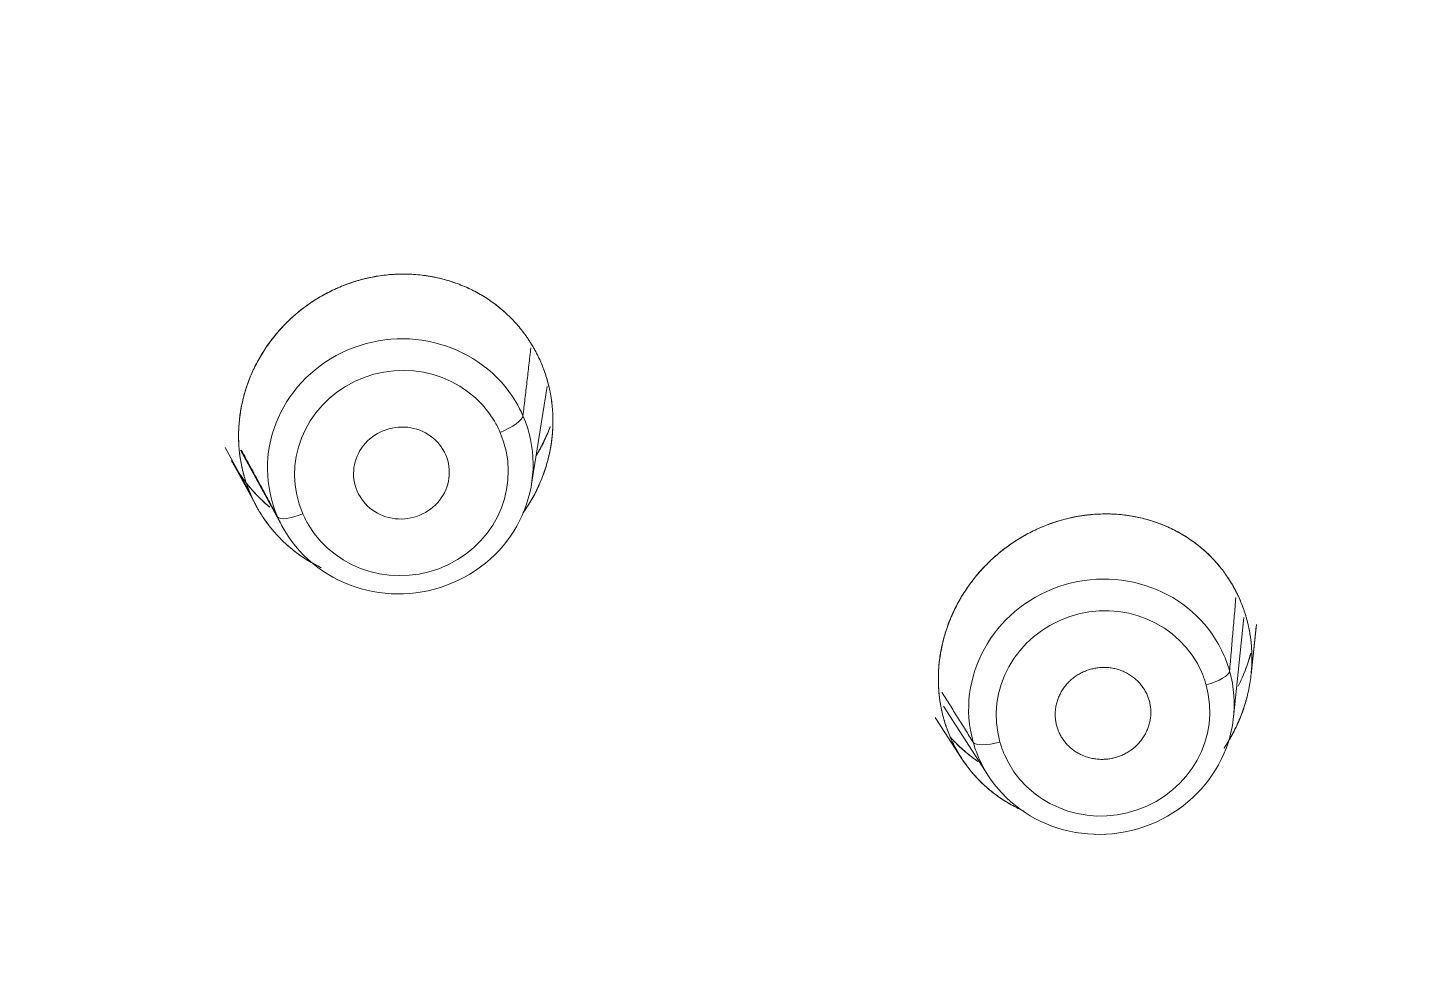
# Model space of a CAD drawing. Extents: x 5217 to 6345, y 0 to 827.
# Drawn here: x 5790.58 to 5806.6, y 502.98 to 513.73 of the extents above; entities that cross this region are included whole.
import ezdxf

# ---------------------------------------------------------------- set-up
doc = ezdxf.new("R2010")
doc.units = 0
doc.header["$LTSCALE"] = 30
doc.header["$MEASUREMENT"] = 0
doc.linetypes.add('HIDDEN2', pattern=[4.7625, 3.175, -1.5875])
doc.layers.add('1', color=7, linetype='CONTINUOUS')
doc.layers.add('2', color=1, linetype='HIDDEN2')

msp = doc.modelspace()

# ---------------------------------------------------------------- linework, layer by layer
at = {"layer": '1', "color": 7, "linetype": 'Continuous', "lineweight": 18}
for p, q in [((5796.357, 508.495), (5796.535, 509.615)), ((5793.135, 508.373), (5792.842, 508.912)), ((5793.135, 508.373), (5792.842, 508.912)), ((5792.842, 508.912), (5793.135, 508.373)), ((5792.842, 508.912), (5793.135, 508.373)), ((5793.019, 508.885), (5793.499, 508.004)), ((5792.914, 508.764), (5793.2, 508.24)), ((5792.914, 508.764), (5793.2, 508.24)), ((5793.2, 508.24), (5793.203, 508.233)), ((5804.409, 505.822), (5804.529, 506.965)), ((5804.611, 506.311), (5804.671, 506.882)), ((5804.611, 506.311), (5804.668, 506.859)), ((5801.081, 505.948), (5801.595, 505.151)), ((5800.987, 505.818), (5801.286, 505.354)), ((5800.987, 505.818), (5801.286, 505.354)), ((5801.286, 505.354), (5801.293, 505.343))]:
    msp.add_line(p, q, dxfattribs=at)
for centre, major_axis, ratio, start_param, end_param in [((5757.244, 496.519), (-59.628, 0), 0.953717, 3.141593, 6.283185), ((5757.244, 496.519), (-59.628, 0), 0.953717, 3.141593, 6.274276), ((5794.851, 508.697), (1.503, 0.258), 0.958432, 0.352622, 3.371439), ((5794.851, 508.697), (1.503, 0.258), 0.958432, 0.229846, 0.352622), ((5794.851, 508.697), (-1.503, -0.258), 0.958432, 0.352622, 3.371439), ((5794.864, 508.621), (0.542, 0.093), 0.958432, 0.229846, 3.371439), ((5794.864, 508.621), (-0.542, -0.093), 0.958432, 0.229846, 3.371439), ((5794.851, 508.697), (-1.503, -0.258), 0.958432, 0.229846, 0.352622), ((5802.894, 505.94), (-1.485, -0.354), 0.956823, 3.306467, 6.321419), ((5802.894, 505.94), (-1.485, -0.354), 0.956823, 3.179827, 3.306467), ((5802.894, 505.94), (-1.485, -0.354), 0.956823, 0.164874, 3.179827), ((5802.894, 505.94), (-1.485, -0.354), 0.956823, 0.038234, 0.164874)]:
    msp.add_ellipse(centre, major_axis=major_axis, ratio=ratio, start_param=start_param, end_param=end_param, dxfattribs=at)
at = {"layer": '1', "color": 7, "linetype": 'Continuous', "lineweight": 13}
for centre, major_axis, ratio, start_param, end_param in [((5794.864, 508.621), (1.209, 0.208), 0.958432, 0.352622, 3.371439), ((5794.864, 508.621), (1.209, 0.208), 0.958432, 0.229846, 0.352622), ((5795.981, 509.171), (-0.275, -0.12), 0.277816, 1.503077, 2.98169), ((5794.864, 508.621), (1.209, 0.208), 0.958432, 3.494214, 6.513032), ((5793.718, 508.239), (-0.275, -0.12), 0.277816, 0.024464, 1.503077), ((5794.864, 508.621), (1.209, 0.208), 0.958432, 3.371439, 3.494214), ((5802.912, 505.863), (1.194, 0.285), 0.956823, 0.164874, 3.179827), ((5802.912, 505.863), (1.194, 0.285), 0.956823, 0.038234, 0.164874), ((5804.075, 506.276), (0.289, 0.081), 0.290459, 4.700777, 6.174924), ((5802.912, 505.863), (-1.194, -0.285), 0.956823, 0.164874, 3.179827), ((5801.709, 505.62), (-0.289, -0.081), 0.29046, 0.085038, 1.559185), ((5802.912, 505.863), (-1.194, -0.285), 0.956823, 0.038234, 0.164874)]:
    msp.add_ellipse(centre, major_axis=major_axis, ratio=ratio, start_param=start_param, end_param=end_param, dxfattribs=at)
at = {"layer": '1', "color": 7, "linetype": 'Continuous', "lineweight": 18}
for points, knots in [([(5759.712, 439.668), (5760.292, 439.691), (5761.968, 439.78), (5764.735, 440.04), (5767.995, 440.52), (5771.222, 441.172), (5774.407, 441.992), (5777.54, 442.979), (5780.611, 444.129), (5783.61, 445.439), (5786.529, 446.905), (5789.359, 448.523), (5792.092, 450.287), (5794.718, 452.192), (5797.229, 454.232), (5799.619, 456.402), (5801.88, 458.694), (5804.005, 461.101), (5805.987, 463.617), (5807.821, 466.233), (5809.501, 468.942), (5811.021, 471.735), (5812.378, 474.604), (5813.566, 477.54), (5814.583, 480.534), (5815.426, 483.576), (5816.091, 486.659), (5816.577, 489.772), (5816.882, 492.905), (5817.005, 496.05), (5816.947, 499.196), (5816.706, 502.335), (5816.285, 505.456), (5815.684, 508.55), (5814.904, 511.608), (5813.949, 514.62), (5812.822, 517.578), (5811.525, 520.471), (5810.063, 523.292), (5808.44, 526.031), (5806.66, 528.681), (5804.731, 531.234), (5802.657, 533.681), (5800.444, 536.015), (5798.1, 538.229), (5795.631, 540.316), (5793.045, 542.27), (5790.35, 544.085), (5787.555, 545.755), (5784.667, 547.276), (5781.695, 548.643), (5778.649, 549.85), (5775.538, 550.896), (5772.371, 551.776), (5769.157, 552.489), (5765.908, 553.031), (5762.632, 553.401), (5759.34, 553.598), (5756.041, 553.622), (5752.746, 553.471), (5749.464, 553.148), (5746.207, 552.652), (5742.982, 551.986), (5739.802, 551.151), (5736.674, 550.149), (5733.609, 548.985), (5730.617, 547.661), (5727.705, 546.181), (5724.883, 544.551), (5722.16, 542.774), (5719.544, 540.857), (5717.043, 538.805), (5714.664, 536.624), (5712.415, 534.322), (5710.302, 531.904), (5708.333, 529.379), (5706.512, 526.755), (5704.847, 524.038), (5703.34, 521.238), (5701.998, 518.363), (5700.825, 515.422), (5699.823, 512.423), (5698.996, 509.377), (5698.347, 506.291), (5697.877, 503.176), (5697.588, 500.041), (5697.48, 496.896), (5697.555, 493.75), (5697.811, 490.612), (5698.249, 487.493), (5698.866, 484.402), (5699.661, 481.348), (5700.631, 478.34), (5701.774, 475.388), (5703.085, 472.5), (5704.562, 469.686), (5706.199, 466.954), (5707.991, 464.313), (5709.934, 461.769), (5712.021, 459.332), (5714.245, 457.008), (5716.601, 454.805), (5719.08, 452.73), (5721.676, 450.788), (5724.38, 448.985), (5727.184, 447.328), (5730.08, 445.82), (5733.058, 444.468), (5736.111, 443.274), (5739.227, 442.243), (5742.399, 441.377), (5745.616, 440.68), (5748.868, 440.153), (5751.926, 439.822), (5753.898, 439.702), (5754.776, 439.668)], [0, 0, 0, 0, 0.004702, 0.013606, 0.022511, 0.031416, 0.040321, 0.049226, 0.058131, 0.067035, 0.07594, 0.084844, 0.093748, 0.102652, 0.111556, 0.120459, 0.129362, 0.138265, 0.147168, 0.15607, 0.164972, 0.173874, 0.182775, 0.191676, 0.200577, 0.209478, 0.218378, 0.227279, 0.236179, 0.245079, 0.253978, 0.262878, 0.271778, 0.280678, 0.289578, 0.298478, 0.307379, 0.316279, 0.32518, 0.334081, 0.342982, 0.351884, 0.360785, 0.369687, 0.37859, 0.387493, 0.396396, 0.405299, 0.414202, 0.423106, 0.43201, 0.440914, 0.449818, 0.458723, 0.467628, 0.476532, 0.485437, 0.494342, 0.503247, 0.512152, 0.521057, 0.529962, 0.538867, 0.547772, 0.556677, 0.565582, 0.574486, 0.583391, 0.592295, 0.601199, 0.610103, 0.619007, 0.62791, 0.636813, 0.645716, 0.654619, 0.663521, 0.672423, 0.681325, 0.690226, 0.699127, 0.708028, 0.716929, 0.725829, 0.734729, 0.743629, 0.752529, 0.761429, 0.770329, 0.779229, 0.788129, 0.797029, 0.805929, 0.814829, 0.82373, 0.832631, 0.841532, 0.850433, 0.859334, 0.868236, 0.877138, 0.886041, 0.894944, 0.903847, 0.91275, 0.921653, 0.930557, 0.939461, 0.948365, 0.95727, 0.966174, 0.975079, 0.983983, 0.992888, 1, 1, 1, 1]), ([(5793.07, 451.033), (5793.622, 451.416), (5795.04, 452.443), (5797.228, 454.234), (5799.62, 456.401), (5801.88, 458.694), (5804.005, 461.101), (5805.987, 463.617), (5807.821, 466.233), (5809.501, 468.942), (5811.021, 471.735), (5812.378, 474.604), (5813.566, 477.54), (5814.583, 480.534), (5815.426, 483.576), (5816.091, 486.659), (5816.577, 489.772), (5816.882, 492.905), (5817.005, 496.05), (5816.947, 499.196), (5816.706, 502.335), (5816.285, 505.456), (5815.684, 508.55), (5814.904, 511.608), (5813.949, 514.62), (5812.822, 517.578), (5811.525, 520.471), (5810.063, 523.292), (5808.44, 526.031), (5806.66, 528.681), (5804.731, 531.234), (5802.657, 533.681), (5800.444, 536.015), (5798.1, 538.229), (5795.631, 540.316), (5793.045, 542.27), (5790.35, 544.085), (5787.555, 545.755), (5784.667, 547.276), (5781.695, 548.643), (5778.649, 549.85), (5775.538, 550.896), (5772.371, 551.776), (5769.157, 552.489), (5765.908, 553.031), (5762.632, 553.401), (5759.34, 553.598), (5756.041, 553.622), (5752.746, 553.471), (5749.464, 553.148), (5746.207, 552.652), (5742.982, 551.986), (5739.802, 551.151), (5736.674, 550.149), (5733.609, 548.985), (5730.617, 547.661), (5727.705, 546.181), (5724.883, 544.551), (5722.16, 542.774), (5719.544, 540.857), (5717.043, 538.805), (5714.664, 536.624), (5712.415, 534.322), (5710.302, 531.904), (5708.333, 529.379), (5706.512, 526.755), (5704.847, 524.038), (5703.34, 521.238), (5701.998, 518.363), (5700.825, 515.422), (5699.823, 512.423), (5698.996, 509.377), (5698.347, 506.291), (5697.877, 503.176), (5697.588, 500.041), (5697.48, 496.896), (5697.555, 493.75), (5697.811, 490.612), (5698.249, 487.493), (5698.866, 484.402), (5699.661, 481.348), (5700.631, 478.34), (5701.774, 475.388), (5703.085, 472.5), (5704.562, 469.686), (5706.199, 466.954), (5707.991, 464.313), (5709.934, 461.769), (5712.021, 459.332), (5714.246, 457.009), (5716.6, 454.804), (5719.085, 452.736), (5720.978, 451.284), (5722.066, 450.56), (5722.254, 450.437)], [0, 0, 0, 0, 0.006833, 0.017845, 0.028856, 0.039868, 0.050878, 0.061889, 0.072899, 0.083908, 0.094918, 0.105926, 0.116935, 0.127943, 0.138951, 0.149959, 0.160966, 0.171973, 0.18298, 0.193987, 0.204994, 0.216001, 0.227008, 0.238016, 0.249023, 0.26003, 0.271038, 0.282046, 0.293055, 0.304063, 0.315072, 0.326082, 0.337091, 0.348102, 0.359112, 0.370123, 0.381134, 0.392146, 0.403157, 0.414169, 0.425182, 0.436194, 0.447207, 0.45822, 0.469233, 0.480246, 0.491259, 0.502272, 0.513286, 0.524299, 0.535313, 0.546326, 0.557339, 0.568352, 0.579365, 0.590378, 0.601391, 0.612403, 0.623416, 0.634428, 0.645439, 0.656451, 0.667462, 0.678472, 0.689483, 0.700493, 0.711502, 0.722512, 0.73352, 0.744529, 0.755537, 0.766545, 0.777553, 0.78856, 0.799567, 0.810574, 0.821581, 0.832588, 0.843595, 0.854602, 0.865609, 0.876617, 0.887624, 0.898632, 0.90964, 0.920649, 0.931657, 0.942666, 0.953676, 0.964686, 0.975696, 0.986706, 0.997717, 1, 1, 1, 1]), ([(5793.135, 508.373), (5793.132, 508.379), (5793.127, 508.392), (5793.119, 508.411), (5793.111, 508.431), (5793.103, 508.45), (5793.096, 508.47), (5793.089, 508.49), (5793.082, 508.51), (5793.076, 508.53), (5793.07, 508.55), (5793.064, 508.57), (5793.058, 508.59), (5793.052, 508.611), (5793.047, 508.631), (5793.042, 508.652), (5793.037, 508.672), (5793.028, 508.714), (5793.016, 508.776), (5793.005, 508.861), (5792.998, 508.946), (5792.994, 509.06), (5793, 509.204), (5793.024, 509.376), (5793.065, 509.546), (5793.123, 509.714), (5793.197, 509.875), (5793.286, 510.029), (5793.39, 510.175), (5793.508, 510.311), (5793.639, 510.435), (5793.78, 510.547), (5793.932, 510.646), (5794.094, 510.73), (5794.264, 510.799), (5794.44, 510.852), (5794.621, 510.887), (5794.803, 510.904), (5794.984, 510.904), (5795.163, 510.885), (5795.338, 510.849), (5795.506, 510.796), (5795.667, 510.728), (5795.818, 510.644), (5795.958, 510.546), (5796.065, 510.454), (5796.145, 510.375), (5796.201, 510.313), (5796.253, 510.248), (5796.295, 510.192), (5796.326, 510.146), (5796.348, 510.112), (5796.369, 510.077), (5796.39, 510.041), (5796.409, 510.005), (5796.428, 509.968), (5796.446, 509.931), (5796.457, 509.906), (5796.462, 509.894)], [0, 0, 0, 0, 0.003815, 0.007627, 0.011437, 0.015246, 0.019053, 0.02286, 0.026667, 0.030475, 0.034285, 0.038097, 0.041911, 0.045729, 0.049552, 0.053379, 0.057211, 0.061049, 0.076415, 0.091738, 0.10706, 0.122422, 0.153317, 0.184228, 0.215348, 0.246717, 0.278061, 0.309191, 0.340416, 0.372043, 0.403345, 0.434761, 0.466378, 0.498107, 0.530168, 0.562502, 0.594857, 0.627178, 0.659271, 0.691438, 0.72314, 0.75491, 0.786263, 0.817548, 0.848438, 0.879349, 0.894571, 0.909762, 0.924954, 0.940177, 0.947675, 0.95516, 0.962635, 0.970105, 0.977572, 0.985042, 0.992516, 1, 1, 1, 1]), ([(5793.135, 508.373), (5793.132, 508.379), (5793.127, 508.392), (5793.119, 508.411), (5793.111, 508.431), (5793.103, 508.45), (5793.096, 508.47), (5793.089, 508.49), (5793.082, 508.51), (5793.076, 508.53), (5793.07, 508.55), (5793.064, 508.57), (5793.058, 508.59), (5793.052, 508.611), (5793.047, 508.631), (5793.042, 508.652), (5793.037, 508.672), (5793.028, 508.714), (5793.016, 508.776), (5793.005, 508.861), (5792.998, 508.946), (5792.994, 509.06), (5793, 509.204), (5793.024, 509.376), (5793.065, 509.546), (5793.123, 509.714), (5793.197, 509.875), (5793.286, 510.029), (5793.39, 510.175), (5793.508, 510.311), (5793.639, 510.435), (5793.78, 510.547), (5793.932, 510.646), (5794.094, 510.73), (5794.264, 510.799), (5794.44, 510.852), (5794.621, 510.887), (5794.803, 510.904), (5794.984, 510.904), (5795.163, 510.885), (5795.338, 510.849), (5795.506, 510.796), (5795.667, 510.728), (5795.818, 510.644), (5795.958, 510.546), (5796.065, 510.454), (5796.145, 510.375), (5796.201, 510.313), (5796.253, 510.248), (5796.295, 510.192), (5796.326, 510.146), (5796.348, 510.112), (5796.369, 510.077), (5796.39, 510.041), (5796.409, 510.005), (5796.428, 509.968), (5796.446, 509.931), (5796.457, 509.906), (5796.462, 509.894)], [0, 0, 0, 0, 0.003815, 0.007627, 0.011437, 0.015246, 0.019053, 0.02286, 0.026667, 0.030475, 0.034285, 0.038097, 0.041911, 0.045729, 0.049552, 0.053379, 0.057211, 0.061049, 0.076415, 0.091738, 0.10706, 0.122422, 0.153317, 0.184228, 0.215348, 0.246717, 0.278061, 0.309191, 0.340416, 0.372043, 0.403345, 0.434761, 0.466378, 0.498107, 0.530168, 0.562502, 0.594857, 0.627178, 0.659271, 0.691438, 0.72314, 0.75491, 0.786263, 0.817548, 0.848438, 0.879349, 0.894571, 0.909762, 0.924954, 0.940177, 0.947675, 0.95516, 0.962635, 0.970105, 0.977572, 0.985042, 0.992516, 1, 1, 1, 1]), ([(5796.462, 509.894), (5796.46, 509.9), (5796.454, 509.912), (5796.446, 509.931), (5796.437, 509.949), (5796.428, 509.968), (5796.419, 509.986), (5796.41, 510.004), (5796.4, 510.022), (5796.39, 510.04), (5796.38, 510.058), (5796.37, 510.076), (5796.359, 510.093), (5796.348, 510.111), (5796.337, 510.128), (5796.326, 510.146), (5796.314, 510.163), (5796.291, 510.197), (5796.254, 510.248), (5796.201, 510.313), (5796.145, 510.375), (5796.067, 510.452), (5795.962, 510.543), (5795.824, 510.64), (5795.671, 510.726), (5795.515, 510.793), (5795.356, 510.844), (5795.188, 510.881), (5795.002, 510.903), (5794.827, 510.905), (5794.678, 510.893), (5794.557, 510.875), (5794.452, 510.853), (5794.356, 510.827), (5794.258, 510.795), (5794.169, 510.76), (5794.1, 510.73), (5794.059, 510.71), (5794.009, 510.685), (5793.914, 510.634), (5793.773, 510.543), (5793.628, 510.426), (5793.496, 510.297), (5793.382, 510.164), (5793.276, 510.012), (5793.19, 509.861), (5793.12, 509.706), (5793.064, 509.543), (5793.023, 509.371), (5793, 509.2), (5792.994, 509.06), (5792.998, 508.947), (5793.005, 508.861), (5793.016, 508.776), (5793.029, 508.707), (5793.041, 508.655), (5793.05, 508.618), (5793.06, 508.582), (5793.071, 508.546), (5793.082, 508.511), (5793.094, 508.476), (5793.107, 508.441), (5793.12, 508.407), (5793.13, 508.384), (5793.135, 508.373)], [0, 0, 0, 0, 0.003691, 0.007389, 0.011092, 0.014801, 0.018516, 0.022236, 0.025963, 0.029696, 0.033434, 0.037179, 0.040929, 0.044686, 0.048448, 0.052216, 0.05599, 0.05977, 0.074997, 0.090219, 0.105436, 0.120648, 0.150233, 0.1808, 0.212682, 0.245083, 0.272528, 0.302678, 0.33734, 0.372809, 0.395357, 0.41692, 0.4375, 0.451718, 0.469418, 0.491784, 0.501917, 0.508777, 0.515926, 0.531126, 0.565265, 0.603871, 0.627975, 0.662024, 0.695479, 0.72537, 0.753291, 0.785342, 0.817028, 0.847507, 0.87717, 0.892647, 0.908136, 0.923636, 0.939149, 0.945987, 0.952806, 0.959605, 0.966385, 0.973146, 0.979888, 0.986611, 0.993315, 1, 1, 1, 1]), ([(5796.462, 509.894), (5796.46, 509.9), (5796.454, 509.912), (5796.446, 509.931), (5796.437, 509.949), (5796.428, 509.968), (5796.419, 509.986), (5796.41, 510.004), (5796.4, 510.022), (5796.39, 510.04), (5796.38, 510.058), (5796.37, 510.076), (5796.359, 510.093), (5796.348, 510.111), (5796.337, 510.128), (5796.326, 510.146), (5796.314, 510.163), (5796.291, 510.197), (5796.254, 510.248), (5796.201, 510.313), (5796.145, 510.375), (5796.067, 510.452), (5795.962, 510.543), (5795.824, 510.64), (5795.671, 510.726), (5795.515, 510.793), (5795.356, 510.844), (5795.188, 510.881), (5795.002, 510.903), (5794.86, 510.905), (5794.724, 510.897), (5794.626, 510.887), (5794.511, 510.866), (5794.398, 510.839), (5794.258, 510.797), (5794.136, 510.747), (5794.059, 510.71), (5794.009, 510.685), (5793.914, 510.634), (5793.773, 510.543), (5793.628, 510.426), (5793.496, 510.297), (5793.382, 510.164), (5793.276, 510.012), (5793.19, 509.861), (5793.12, 509.706), (5793.064, 509.542), (5793.023, 509.369), (5793, 509.199), (5792.994, 509.058), (5792.998, 508.945), (5793.005, 508.86), (5793.017, 508.775), (5793.03, 508.705), (5793.042, 508.649), (5793.053, 508.608), (5793.064, 508.568), (5793.076, 508.528), (5793.09, 508.488), (5793.104, 508.449), (5793.119, 508.411), (5793.13, 508.385), (5793.135, 508.373)], [0, 0, 0, 0, 0.003691, 0.007389, 0.011092, 0.014801, 0.018516, 0.022237, 0.025964, 0.029696, 0.033435, 0.03718, 0.04093, 0.044686, 0.048449, 0.052217, 0.055991, 0.059771, 0.074999, 0.090221, 0.105438, 0.12065, 0.150236, 0.180803, 0.212686, 0.245088, 0.272533, 0.302684, 0.337346, 0.372816, 0.378147, 0.409482, 0.424867, 0.440056, 0.47072, 0.501908, 0.508768, 0.515917, 0.531118, 0.565257, 0.603864, 0.627968, 0.662019, 0.695474, 0.725366, 0.753287, 0.78545, 0.817246, 0.847824, 0.87758, 0.893009, 0.908449, 0.923901, 0.939365, 0.94703, 0.954669, 0.962284, 0.969876, 0.977442, 0.984985, 0.992505, 1, 1, 1, 1]), ([(5796.462, 509.894), (5796.465, 509.887), (5796.471, 509.874), (5796.479, 509.855), (5796.486, 509.835), (5796.494, 509.815), (5796.501, 509.795), (5796.508, 509.775), (5796.515, 509.755), (5796.522, 509.735), (5796.528, 509.715), (5796.534, 509.695), (5796.54, 509.674), (5796.545, 509.654), (5796.551, 509.633), (5796.556, 509.612), (5796.561, 509.591), (5796.57, 509.549), (5796.582, 509.485), (5796.593, 509.398), (5796.6, 509.311), (5796.603, 509.193), (5796.596, 509.044), (5796.569, 508.864), (5796.523, 508.687), (5796.437, 508.457), (5796.342, 508.282), (5796.265, 508.17), (5796.258, 508.161)], [0, 0, 0, 0, 0.011811, 0.023618, 0.035423, 0.047227, 0.059033, 0.07084, 0.082652, 0.09447, 0.106295, 0.118128, 0.129973, 0.141829, 0.153698, 0.165583, 0.177484, 0.189404, 0.237745, 0.285963, 0.334167, 0.382463, 0.481842, 0.58067, 0.679947, 0.780664, 0.980571, 1, 1, 1, 1]), ([(5796.462, 509.894), (5796.465, 509.887), (5796.471, 509.874), (5796.479, 509.855), (5796.486, 509.835), (5796.494, 509.815), (5796.501, 509.795), (5796.508, 509.775), (5796.515, 509.755), (5796.522, 509.735), (5796.528, 509.715), (5796.534, 509.695), (5796.54, 509.674), (5796.545, 509.654), (5796.551, 509.633), (5796.556, 509.612), (5796.561, 509.591), (5796.57, 509.549), (5796.582, 509.485), (5796.593, 509.398), (5796.6, 509.311), (5796.603, 509.193), (5796.596, 509.044), (5796.569, 508.864), (5796.523, 508.687), (5796.437, 508.457), (5796.342, 508.282), (5796.265, 508.17), (5796.258, 508.161)], [0, 0, 0, 0, 0.011811, 0.023618, 0.035423, 0.047227, 0.059033, 0.07084, 0.082652, 0.09447, 0.106295, 0.118128, 0.129973, 0.141829, 0.153698, 0.165583, 0.177484, 0.189404, 0.237745, 0.285963, 0.334167, 0.382463, 0.481842, 0.58067, 0.679947, 0.780664, 0.980571, 1, 1, 1, 1]), ([(5796.26, 508.165), (5796.27, 508.179), (5796.314, 508.243), (5796.384, 508.358), (5796.462, 508.521), (5796.526, 508.694), (5796.571, 508.875), (5796.597, 509.052), (5796.603, 509.197), (5796.6, 509.312), (5796.593, 509.399), (5796.581, 509.486), (5796.569, 509.555), (5796.557, 509.608), (5796.548, 509.646), (5796.538, 509.682), (5796.527, 509.718), (5796.516, 509.754), (5796.503, 509.79), (5796.491, 509.825), (5796.477, 509.86), (5796.467, 509.882), (5796.462, 509.894)], [0, 0, 0, 0, 0.029118, 0.124975, 0.217579, 0.322892, 0.425766, 0.523305, 0.616678, 0.665227, 0.71374, 0.762216, 0.810657, 0.831984, 0.853239, 0.874422, 0.895532, 0.91657, 0.937536, 0.958429, 0.979251, 1, 1, 1, 1]), ([(5796.26, 508.165), (5796.27, 508.179), (5796.314, 508.243), (5796.384, 508.358), (5796.462, 508.521), (5796.526, 508.694), (5796.571, 508.875), (5796.597, 509.052), (5796.603, 509.197), (5796.6, 509.312), (5796.593, 509.399), (5796.581, 509.486), (5796.569, 509.555), (5796.557, 509.608), (5796.548, 509.646), (5796.538, 509.682), (5796.527, 509.718), (5796.516, 509.754), (5796.503, 509.79), (5796.491, 509.825), (5796.477, 509.86), (5796.467, 509.882), (5796.462, 509.894)], [0, 0, 0, 0, 0.029118, 0.124975, 0.217579, 0.322892, 0.425766, 0.523305, 0.616678, 0.665227, 0.71374, 0.762216, 0.810657, 0.831984, 0.853239, 0.874422, 0.895532, 0.91657, 0.937536, 0.958429, 0.979251, 1, 1, 1, 1]), ([(5796.571, 509.152), (5796.564, 509.134), (5796.536, 509.063), (5796.486, 508.953), (5796.436, 508.863), (5796.413, 508.824)], [0, 0, 0, 0, 0.157228, 0.632036, 1, 1, 1, 1]), ([(5796.571, 509.153), (5796.565, 509.135), (5796.537, 509.066), (5796.497, 508.977), (5796.46, 508.908), (5796.45, 508.889)], [0, 0, 0, 0, 0.190194, 0.776212, 1, 1, 1, 1]), ([(5796.418, 508.832), (5796.434, 508.86), (5796.471, 508.926), (5796.504, 508.994), (5796.522, 509.034)], [0, 0, 0, 0, 0.420096, 1, 1, 1, 1]), ([(5796.45, 508.889), (5796.456, 508.9), (5796.493, 508.969), (5796.532, 509.054), (5796.562, 509.129), (5796.567, 509.142)], [0, 0, 0, 0, 0.132219, 0.841664, 1, 1, 1, 1]), ([(5792.913, 508.766), (5792.915, 508.763), (5792.92, 508.753), (5792.929, 508.738), (5792.94, 508.719), (5792.951, 508.7), (5792.962, 508.682), (5792.973, 508.663), (5792.985, 508.645), (5792.997, 508.627), (5793.009, 508.609), (5793.035, 508.571), (5793.076, 508.515), (5793.135, 508.443), (5793.198, 508.374), (5793.27, 508.301), (5793.324, 508.254), (5793.354, 508.228)], [0, 0, 0, 0, 0.01555, 0.046438, 0.077338, 0.108254, 0.139189, 0.17015, 0.201141, 0.232165, 0.263229, 0.294335, 0.427897, 0.561111, 0.694339, 0.827938, 1, 1, 1, 1]), ([(5792.913, 508.766), (5792.915, 508.763), (5792.92, 508.754), (5792.928, 508.739), (5792.939, 508.72), (5792.95, 508.702), (5792.961, 508.683), (5792.972, 508.665), (5792.984, 508.647), (5792.995, 508.629), (5793.02, 508.593), (5793.058, 508.539), (5793.111, 508.471), (5793.169, 508.405), (5793.246, 508.324), (5793.307, 508.268), (5793.348, 508.234)], [0, 0, 0, 0, 0.014297, 0.045342, 0.076394, 0.107457, 0.138535, 0.169633, 0.200755, 0.231906, 0.26309, 0.389416, 0.515422, 0.641406, 0.767667, 1, 1, 1, 1]), ([(5793.348, 508.234), (5793.307, 508.268), (5793.246, 508.324), (5793.169, 508.405), (5793.112, 508.471), (5793.058, 508.539), (5793.016, 508.599), (5792.984, 508.647), (5792.961, 508.684), (5792.938, 508.721), (5792.923, 508.748), (5792.915, 508.763), (5792.913, 508.766)], [0, 0, 0, 0, 0.232154, 0.358129, 0.484267, 0.610576, 0.737063, 0.799848, 0.862477, 0.92495, 0.987269, 1, 1, 1, 1]), ([(5793.355, 508.228), (5793.324, 508.254), (5793.27, 508.301), (5793.198, 508.374), (5793.135, 508.443), (5793.076, 508.516), (5793.031, 508.577), (5792.998, 508.626), (5792.975, 508.66), (5792.954, 508.695), (5792.933, 508.73), (5792.92, 508.754), (5792.913, 508.766), (5792.913, 508.766)], [0, 0, 0, 0, 0.172147, 0.305577, 0.439106, 0.572742, 0.706494, 0.765437, 0.824216, 0.882833, 0.941288, 0.999581, 1, 1, 1, 1]), ([(5793.715, 507.667), (5793.69, 507.684), (5793.621, 507.735), (5793.535, 507.809), (5793.456, 507.887), (5793.4, 507.949), (5793.347, 508.014), (5793.307, 508.069), (5793.277, 508.112), (5793.257, 508.143), (5793.237, 508.175), (5793.218, 508.207), (5793.2, 508.239), (5793.183, 508.272), (5793.166, 508.305), (5793.15, 508.339), (5793.14, 508.361), (5793.135, 508.373)], [0, 0, 0, 0, 0.096202, 0.277189, 0.367468, 0.457591, 0.547798, 0.638323, 0.678706, 0.718991, 0.759198, 0.799348, 0.839463, 0.879565, 0.919674, 0.959812, 1, 1, 1, 1]), ([(5793.715, 507.667), (5793.69, 507.684), (5793.621, 507.735), (5793.535, 507.809), (5793.456, 507.887), (5793.4, 507.949), (5793.347, 508.014), (5793.307, 508.069), (5793.277, 508.112), (5793.257, 508.143), (5793.237, 508.175), (5793.218, 508.207), (5793.2, 508.239), (5793.183, 508.272), (5793.166, 508.305), (5793.15, 508.339), (5793.14, 508.361), (5793.135, 508.373)], [0, 0, 0, 0, 0.096202, 0.277189, 0.367468, 0.457591, 0.547798, 0.638323, 0.678706, 0.718991, 0.759198, 0.799348, 0.839463, 0.879565, 0.919674, 0.959812, 1, 1, 1, 1]), ([(5793.135, 508.373), (5793.138, 508.366), (5793.143, 508.354), (5793.152, 508.335), (5793.16, 508.317), (5793.169, 508.298), (5793.179, 508.28), (5793.188, 508.262), (5793.198, 508.243), (5793.208, 508.225), (5793.218, 508.207), (5793.228, 508.189), (5793.239, 508.171), (5793.25, 508.154), (5793.261, 508.136), (5793.273, 508.119), (5793.284, 508.101), (5793.308, 508.067), (5793.346, 508.016), (5793.399, 507.951), (5793.456, 507.888), (5793.533, 507.811), (5793.637, 507.721), (5793.773, 507.626), (5793.879, 507.566), (5793.939, 507.537), (5793.947, 507.533)], [0, 0, 0, 0, 0.017157, 0.034341, 0.051552, 0.068792, 0.086058, 0.103353, 0.120676, 0.138026, 0.155404, 0.172811, 0.190245, 0.207708, 0.225199, 0.242719, 0.260266, 0.277843, 0.348669, 0.419458, 0.490213, 0.560939, 0.695493, 0.833737, 0.977266, 1, 1, 1, 1]), ([(5793.135, 508.373), (5793.138, 508.366), (5793.143, 508.354), (5793.152, 508.335), (5793.16, 508.317), (5793.169, 508.298), (5793.179, 508.28), (5793.188, 508.262), (5793.198, 508.243), (5793.208, 508.225), (5793.218, 508.207), (5793.228, 508.189), (5793.239, 508.171), (5793.25, 508.154), (5793.261, 508.136), (5793.273, 508.119), (5793.284, 508.101), (5793.308, 508.067), (5793.346, 508.016), (5793.399, 507.951), (5793.456, 507.888), (5793.533, 507.811), (5793.637, 507.721), (5793.773, 507.626), (5793.879, 507.566), (5793.939, 507.537), (5793.947, 507.533)], [0, 0, 0, 0, 0.017157, 0.034341, 0.051552, 0.068792, 0.086058, 0.103353, 0.120676, 0.138026, 0.155404, 0.172811, 0.190245, 0.207708, 0.225199, 0.242719, 0.260266, 0.277843, 0.348669, 0.419458, 0.490213, 0.560939, 0.695493, 0.833737, 0.977266, 1, 1, 1, 1]), ([(5801.086, 505.798), (5801.084, 505.805), (5801.081, 505.818), (5801.075, 505.839), (5801.07, 505.859), (5801.065, 505.88), (5801.061, 505.9), (5801.056, 505.921), (5801.052, 505.942), (5801.049, 505.963), (5801.045, 505.984), (5801.042, 506.004), (5801.039, 506.025), (5801.036, 506.047), (5801.034, 506.068), (5801.031, 506.089), (5801.029, 506.11), (5801.026, 506.153), (5801.023, 506.217), (5801.023, 506.302), (5801.027, 506.389), (5801.039, 506.503), (5801.064, 506.646), (5801.11, 506.815), (5801.171, 506.979), (5801.248, 507.136), (5801.339, 507.286), (5801.445, 507.429), (5801.564, 507.563), (5801.696, 507.686), (5801.839, 507.798), (5801.991, 507.896), (5802.152, 507.979), (5802.321, 508.047), (5802.496, 508.1), (5802.677, 508.135), (5802.86, 508.153), (5803.044, 508.152), (5803.226, 508.132), (5803.384, 508.099), (5803.517, 508.058), (5803.627, 508.016), (5803.749, 507.959), (5803.882, 507.882), (5804.02, 507.782), (5804.145, 507.669), (5804.239, 507.565), (5804.306, 507.477), (5804.353, 507.409), (5804.397, 507.338), (5804.43, 507.279), (5804.453, 507.232), (5804.469, 507.199), (5804.484, 507.165), (5804.498, 507.131), (5804.511, 507.097), (5804.524, 507.062), (5804.536, 507.028), (5804.547, 506.992), (5804.554, 506.969), (5804.557, 506.957)], [0, 0, 0, 0, 0.003832, 0.007659, 0.011481, 0.0153, 0.019116, 0.022929, 0.026741, 0.030551, 0.034361, 0.038171, 0.041982, 0.045794, 0.049608, 0.053425, 0.057245, 0.061069, 0.076385, 0.091685, 0.107009, 0.122399, 0.153096, 0.183869, 0.214377, 0.244796, 0.275277, 0.306027, 0.337125, 0.368385, 0.399822, 0.431091, 0.46249, 0.494324, 0.52657, 0.558918, 0.591692, 0.624537, 0.657408, 0.690264, 0.711714, 0.733125, 0.754591, 0.785966, 0.817331, 0.848131, 0.878863, 0.894074, 0.909262, 0.924461, 0.939704, 0.946437, 0.953155, 0.959861, 0.966558, 0.973248, 0.979935, 0.98662, 0.993308, 1, 1, 1, 1]), ([(5801.086, 505.798), (5801.084, 505.805), (5801.081, 505.818), (5801.075, 505.839), (5801.07, 505.859), (5801.065, 505.88), (5801.061, 505.9), (5801.056, 505.921), (5801.052, 505.942), (5801.049, 505.963), (5801.045, 505.984), (5801.042, 506.004), (5801.039, 506.025), (5801.036, 506.047), (5801.034, 506.068), (5801.031, 506.089), (5801.029, 506.11), (5801.026, 506.153), (5801.023, 506.217), (5801.023, 506.302), (5801.027, 506.389), (5801.039, 506.503), (5801.064, 506.646), (5801.11, 506.815), (5801.171, 506.979), (5801.248, 507.136), (5801.339, 507.286), (5801.445, 507.429), (5801.564, 507.563), (5801.696, 507.686), (5801.839, 507.798), (5801.991, 507.896), (5802.152, 507.979), (5802.321, 508.047), (5802.496, 508.1), (5802.677, 508.135), (5802.86, 508.153), (5803.044, 508.152), (5803.226, 508.132), (5803.384, 508.099), (5803.517, 508.058), (5803.627, 508.016), (5803.749, 507.959), (5803.882, 507.882), (5804.02, 507.782), (5804.145, 507.669), (5804.239, 507.565), (5804.306, 507.477), (5804.353, 507.409), (5804.397, 507.338), (5804.43, 507.279), (5804.453, 507.232), (5804.469, 507.199), (5804.484, 507.165), (5804.498, 507.131), (5804.511, 507.097), (5804.524, 507.062), (5804.536, 507.028), (5804.547, 506.992), (5804.554, 506.969), (5804.557, 506.957)], [0, 0, 0, 0, 0.003832, 0.007659, 0.011481, 0.0153, 0.019116, 0.022929, 0.026741, 0.030551, 0.034361, 0.038171, 0.041982, 0.045794, 0.049608, 0.053425, 0.057245, 0.061069, 0.076385, 0.091685, 0.107009, 0.122399, 0.153096, 0.183869, 0.214377, 0.244796, 0.275277, 0.306027, 0.337125, 0.368385, 0.399822, 0.431091, 0.46249, 0.494324, 0.52657, 0.558918, 0.591692, 0.624537, 0.657408, 0.690264, 0.711714, 0.733125, 0.754591, 0.785966, 0.817331, 0.848131, 0.878863, 0.894074, 0.909262, 0.924461, 0.939704, 0.946437, 0.953155, 0.959861, 0.966558, 0.973248, 0.979935, 0.98662, 0.993308, 1, 1, 1, 1]), ([(5804.557, 506.957), (5804.556, 506.963), (5804.552, 506.977), (5804.546, 506.996), (5804.54, 507.016), (5804.533, 507.035), (5804.527, 507.054), (5804.52, 507.074), (5804.513, 507.093), (5804.505, 507.112), (5804.498, 507.131), (5804.49, 507.15), (5804.482, 507.169), (5804.473, 507.188), (5804.465, 507.207), (5804.456, 507.226), (5804.447, 507.244), (5804.428, 507.282), (5804.398, 507.337), (5804.354, 507.408), (5804.307, 507.477), (5804.24, 507.563), (5804.149, 507.665), (5804.025, 507.777), (5803.886, 507.879), (5803.735, 507.967), (5803.574, 508.039), (5803.409, 508.093), (5803.264, 508.125), (5803.144, 508.142), (5803.035, 508.151), (5802.918, 508.153), (5802.795, 508.147), (5802.687, 508.135), (5802.589, 508.118), (5802.469, 508.092), (5802.356, 508.058), (5802.251, 508.018), (5802.139, 507.972), (5801.989, 507.895), (5801.829, 507.791), (5801.684, 507.676), (5801.556, 507.555), (5801.434, 507.416), (5801.333, 507.275), (5801.245, 507.129), (5801.169, 506.973), (5801.107, 506.807), (5801.062, 506.641), (5801.037, 506.491), (5801.025, 506.359), (5801.022, 506.244), (5801.027, 506.129), (5801.036, 506.041), (5801.046, 505.979), (5801.052, 505.942), (5801.06, 505.905), (5801.068, 505.869), (5801.076, 505.833), (5801.083, 505.81), (5801.086, 505.798)], [0, 0, 0, 0, 0.003694, 0.007395, 0.011102, 0.014816, 0.018537, 0.022264, 0.025998, 0.029739, 0.033486, 0.03724, 0.041001, 0.044769, 0.048543, 0.052324, 0.056112, 0.059906, 0.075199, 0.090501, 0.105814, 0.121137, 0.150565, 0.181053, 0.212929, 0.245404, 0.276803, 0.309712, 0.339663, 0.357372, 0.37546, 0.398404, 0.420282, 0.441096, 0.45605, 0.473362, 0.5057, 0.518022, 0.532611, 0.568937, 0.606157, 0.631626, 0.665039, 0.697879, 0.727443, 0.755216, 0.786782, 0.818049, 0.848193, 0.877614, 0.898207, 0.918862, 0.93935, 0.959767, 0.966526, 0.973264, 0.97998, 0.986675, 0.993348, 1, 1, 1, 1]), ([(5804.557, 506.957), (5804.556, 506.963), (5804.552, 506.977), (5804.546, 506.996), (5804.54, 507.016), (5804.533, 507.035), (5804.527, 507.054), (5804.52, 507.074), (5804.513, 507.093), (5804.505, 507.112), (5804.498, 507.131), (5804.49, 507.15), (5804.482, 507.169), (5804.473, 507.188), (5804.465, 507.207), (5804.456, 507.226), (5804.447, 507.244), (5804.428, 507.282), (5804.398, 507.337), (5804.354, 507.408), (5804.307, 507.477), (5804.24, 507.563), (5804.149, 507.665), (5804.025, 507.777), (5803.886, 507.879), (5803.735, 507.967), (5803.574, 508.039), (5803.409, 508.093), (5803.264, 508.125), (5803.144, 508.142), (5803.034, 508.151), (5802.914, 508.153), (5802.809, 508.148), (5802.728, 508.139), (5802.67, 508.131), (5802.611, 508.122), (5802.533, 508.106), (5802.435, 508.082), (5802.336, 508.05), (5802.251, 508.018), (5802.139, 507.972), (5801.989, 507.895), (5801.829, 507.791), (5801.684, 507.676), (5801.556, 507.555), (5801.434, 507.416), (5801.333, 507.275), (5801.245, 507.129), (5801.169, 506.973), (5801.107, 506.807), (5801.062, 506.641), (5801.038, 506.501), (5801.027, 506.388), (5801.023, 506.302), (5801.023, 506.215), (5801.027, 506.145), (5801.031, 506.091), (5801.035, 506.053), (5801.04, 506.016), (5801.046, 505.979), (5801.052, 505.942), (5801.06, 505.906), (5801.068, 505.869), (5801.076, 505.833), (5801.083, 505.81), (5801.086, 505.798)], [0, 0, 0, 0, 0.003694, 0.007395, 0.011102, 0.014816, 0.018536, 0.022264, 0.025998, 0.029738, 0.033486, 0.03724, 0.041, 0.044768, 0.048542, 0.052323, 0.056111, 0.059905, 0.075197, 0.090499, 0.105812, 0.121135, 0.150562, 0.18105, 0.212925, 0.245399, 0.276798, 0.309707, 0.339656, 0.357365, 0.375453, 0.399034, 0.421396, 0.431548, 0.442437, 0.452501, 0.463483, 0.484592, 0.505701, 0.518023, 0.532611, 0.568937, 0.606156, 0.631624, 0.665037, 0.697876, 0.72744, 0.755212, 0.786778, 0.818044, 0.848187, 0.877608, 0.893024, 0.908453, 0.923898, 0.93936, 0.946172, 0.952965, 0.95974, 0.966496, 0.973233, 0.979952, 0.986653, 0.993335, 1, 1, 1, 1]), ([(5804.557, 506.957), (5804.559, 506.95), (5804.563, 506.937), (5804.568, 506.916), (5804.573, 506.896), (5804.578, 506.875), (5804.583, 506.855), (5804.587, 506.834), (5804.591, 506.814), (5804.595, 506.793), (5804.598, 506.772), (5804.602, 506.751), (5804.605, 506.73), (5804.607, 506.709), (5804.61, 506.688), (5804.612, 506.667), (5804.614, 506.645), (5804.617, 506.602), (5804.621, 506.537), (5804.621, 506.449), (5804.616, 506.362), (5804.604, 506.243), (5804.578, 506.094), (5804.528, 505.917), (5804.459, 505.744), (5804.381, 505.593), (5804.325, 505.502), (5804.3, 505.465)], [0, 0, 0, 0, 0.013761, 0.027518, 0.041275, 0.055032, 0.068792, 0.082556, 0.096327, 0.110106, 0.123895, 0.137696, 0.151511, 0.165342, 0.17919, 0.193057, 0.206946, 0.220858, 0.27743, 0.333859, 0.390272, 0.446799, 0.563647, 0.68005, 0.797224, 0.916369, 1, 1, 1, 1]), ([(5804.557, 506.957), (5804.559, 506.95), (5804.563, 506.937), (5804.568, 506.916), (5804.573, 506.896), (5804.578, 506.875), (5804.583, 506.855), (5804.587, 506.834), (5804.591, 506.814), (5804.595, 506.793), (5804.598, 506.772), (5804.602, 506.751), (5804.605, 506.73), (5804.607, 506.709), (5804.61, 506.688), (5804.612, 506.667), (5804.614, 506.645), (5804.617, 506.602), (5804.621, 506.537), (5804.621, 506.449), (5804.616, 506.362), (5804.604, 506.243), (5804.578, 506.094), (5804.528, 505.917), (5804.459, 505.744), (5804.381, 505.593), (5804.325, 505.502), (5804.3, 505.465)], [0, 0, 0, 0, 0.013761, 0.027518, 0.041275, 0.055032, 0.068792, 0.082556, 0.096327, 0.110106, 0.123895, 0.137696, 0.151511, 0.165342, 0.17919, 0.193057, 0.206946, 0.220858, 0.27743, 0.333859, 0.390272, 0.446799, 0.563647, 0.68005, 0.797224, 0.916369, 1, 1, 1, 1]), ([(5804.3, 505.463), (5804.325, 505.5), (5804.383, 505.594), (5804.461, 505.746), (5804.529, 505.921), (5804.578, 506.096), (5804.604, 506.244), (5804.616, 506.362), (5804.621, 506.45), (5804.621, 506.537), (5804.617, 506.608), (5804.613, 506.662), (5804.609, 506.7), (5804.604, 506.738), (5804.598, 506.775), (5804.591, 506.812), (5804.584, 506.849), (5804.576, 506.885), (5804.567, 506.921), (5804.561, 506.945), (5804.557, 506.957)], [0, 0, 0, 0, 0.084586, 0.207388, 0.322489, 0.438987, 0.553673, 0.610276, 0.666809, 0.723273, 0.779669, 0.804497, 0.829238, 0.853892, 0.878459, 0.902939, 0.927334, 0.951642, 0.975864, 1, 1, 1, 1]), ([(5804.3, 505.463), (5804.325, 505.5), (5804.383, 505.594), (5804.461, 505.746), (5804.529, 505.921), (5804.578, 506.096), (5804.604, 506.244), (5804.616, 506.362), (5804.621, 506.45), (5804.621, 506.537), (5804.617, 506.608), (5804.613, 506.662), (5804.609, 506.7), (5804.604, 506.738), (5804.598, 506.775), (5804.591, 506.812), (5804.584, 506.849), (5804.576, 506.885), (5804.567, 506.921), (5804.561, 506.945), (5804.557, 506.957)], [0, 0, 0, 0, 0.084586, 0.207388, 0.322489, 0.438987, 0.553673, 0.610276, 0.666809, 0.723273, 0.779669, 0.804497, 0.829238, 0.853892, 0.878459, 0.902939, 0.927334, 0.951642, 0.975864, 1, 1, 1, 1]), ([(5804.462, 506.176), (5804.477, 506.205), (5804.52, 506.295), (5804.569, 506.422), (5804.599, 506.521), (5804.609, 506.556)], [0, 0, 0, 0, 0.241855, 0.732646, 1, 1, 1, 1]), ([(5804.462, 506.176), (5804.477, 506.205), (5804.52, 506.295), (5804.569, 506.422), (5804.599, 506.521), (5804.609, 506.556)], [0, 0, 0, 0, 0.241855, 0.732646, 1, 1, 1, 1]), ([(5804.609, 506.556), (5804.6, 506.525), (5804.572, 506.43), (5804.523, 506.302), (5804.478, 506.207), (5804.462, 506.174)], [0, 0, 0, 0, 0.232991, 0.735127, 1, 1, 1, 1]), ([(5804.609, 506.556), (5804.6, 506.525), (5804.572, 506.43), (5804.523, 506.302), (5804.478, 506.207), (5804.462, 506.174)], [0, 0, 0, 0, 0.232991, 0.735127, 1, 1, 1, 1]), ([(5801.981, 504.754), (5801.953, 504.767), (5801.874, 504.806), (5801.752, 504.878), (5801.618, 504.977), (5801.495, 505.088), (5801.404, 505.191), (5801.337, 505.278), (5801.29, 505.346), (5801.247, 505.416), (5801.214, 505.476), (5801.191, 505.522), (5801.175, 505.556), (5801.16, 505.589), (5801.146, 505.623), (5801.132, 505.658), (5801.12, 505.692), (5801.108, 505.727), (5801.096, 505.762), (5801.09, 505.786), (5801.086, 505.798)], [0, 0, 0, 0, 0.065555, 0.183893, 0.300643, 0.416978, 0.534099, 0.592342, 0.650485, 0.708679, 0.767074, 0.793083, 0.819028, 0.844923, 0.870782, 0.896618, 0.922444, 0.948274, 0.974121, 1, 1, 1, 1]), ([(5801.981, 504.754), (5801.953, 504.767), (5801.874, 504.806), (5801.752, 504.878), (5801.618, 504.977), (5801.495, 505.088), (5801.404, 505.191), (5801.337, 505.278), (5801.29, 505.346), (5801.247, 505.416), (5801.214, 505.476), (5801.191, 505.522), (5801.175, 505.556), (5801.16, 505.589), (5801.146, 505.623), (5801.132, 505.658), (5801.12, 505.692), (5801.108, 505.727), (5801.096, 505.762), (5801.09, 505.786), (5801.086, 505.798)], [0, 0, 0, 0, 0.065555, 0.183893, 0.300643, 0.416978, 0.534099, 0.592342, 0.650485, 0.708679, 0.767074, 0.793083, 0.819028, 0.844923, 0.870782, 0.896618, 0.922444, 0.948274, 0.974121, 1, 1, 1, 1]), ([(5801.086, 505.798), (5801.088, 505.791), (5801.092, 505.778), (5801.098, 505.759), (5801.104, 505.739), (5801.11, 505.72), (5801.117, 505.7), (5801.124, 505.681), (5801.131, 505.662), (5801.138, 505.643), (5801.146, 505.624), (5801.154, 505.604), (5801.162, 505.586), (5801.17, 505.567), (5801.179, 505.548), (5801.188, 505.529), (5801.197, 505.511), (5801.215, 505.473), (5801.245, 505.418), (5801.289, 505.347), (5801.336, 505.279), (5801.402, 505.193), (5801.492, 505.092), (5801.613, 504.981), (5801.748, 504.88), (5801.881, 504.801), (5801.97, 504.758), (5802.007, 504.742)], [0, 0, 0, 0, 0.013966, 0.027955, 0.041965, 0.055998, 0.070053, 0.08413, 0.09823, 0.112353, 0.126499, 0.140667, 0.154858, 0.169072, 0.183309, 0.19757, 0.211853, 0.22616, 0.283817, 0.341445, 0.399052, 0.456642, 0.566645, 0.679669, 0.797038, 0.915858, 1, 1, 1, 1]), ([(5801.086, 505.798), (5801.088, 505.791), (5801.092, 505.778), (5801.098, 505.759), (5801.104, 505.739), (5801.11, 505.72), (5801.117, 505.7), (5801.124, 505.681), (5801.131, 505.662), (5801.138, 505.643), (5801.146, 505.624), (5801.154, 505.604), (5801.162, 505.586), (5801.17, 505.567), (5801.179, 505.548), (5801.188, 505.529), (5801.197, 505.511), (5801.215, 505.473), (5801.245, 505.418), (5801.289, 505.347), (5801.336, 505.279), (5801.402, 505.193), (5801.492, 505.092), (5801.613, 504.981), (5801.748, 504.88), (5801.881, 504.801), (5801.97, 504.758), (5802.007, 504.742)], [0, 0, 0, 0, 0.013966, 0.027955, 0.041965, 0.055998, 0.070053, 0.08413, 0.09823, 0.112353, 0.126499, 0.140667, 0.154858, 0.169072, 0.183309, 0.19757, 0.211853, 0.22616, 0.283817, 0.341445, 0.399052, 0.456642, 0.566645, 0.679669, 0.797038, 0.915858, 1, 1, 1, 1]), ([(5801.158, 505.593), (5801.18, 505.568), (5801.245, 505.499), (5801.351, 505.404), (5801.438, 505.339), (5801.476, 505.313)], [0, 0, 0, 0, 0.235369, 0.669094, 1, 1, 1, 1]), ([(5801.158, 505.593), (5801.18, 505.568), (5801.245, 505.499), (5801.351, 505.404), (5801.438, 505.339), (5801.476, 505.313)], [0, 0, 0, 0, 0.235369, 0.669094, 1, 1, 1, 1]), ([(5801.477, 505.312), (5801.435, 505.341), (5801.347, 505.408), (5801.242, 505.503), (5801.179, 505.57), (5801.158, 505.593)], [0, 0, 0, 0, 0.353921, 0.781682, 1, 1, 1, 1]), ([(5801.477, 505.312), (5801.435, 505.341), (5801.347, 505.408), (5801.251, 505.495), (5801.196, 505.552), (5801.183, 505.566)], [0, 0, 0, 0, 0.387892, 0.85671, 1, 1, 1, 1])]:
    msp.add_open_spline(points, degree=3, knots=knots, dxfattribs=at)
for points, weights, knots in [([(5816.872, 496.519), (5816.872, 553.388), (5757.244, 553.388), (5697.616, 553.388), (5697.616, 496.519)], [1, 0.707106781187, 1, 0.707106781187, 1], [0, 0, 0, 0.5, 0.5, 1, 1, 1]), ([(5816.872, 496.519), (5816.872, 553.388), (5757.244, 553.388), (5698.144, 553.388), (5697.618, 497.026)], [1, 0.707106781187, 1, 0.708948655878, 0.996339416072], [0, 0, 0, 0.501577, 0.501577, 1, 1, 1]), ([(5802.382, 505.716), (5802.24, 506.223), (5802.77, 506.37), (5803.299, 506.517), (5803.442, 506.01)], [1, 0.707106781183, 1, 0.707106781183, 1], [0, 0, 0, 0.5, 0.5, 1, 1, 1]), ([(5803.442, 506.01), (5803.584, 505.504), (5803.054, 505.357), (5802.524, 505.21), (5802.382, 505.716)], [1, 0.707106781188, 1, 0.707106781188, 1], [0, 0, 0, 0.5, 0.5, 1, 1, 1])]:
    msp.add_rational_spline(points, weights, degree=2, knots=knots, dxfattribs=at)
at = {"layer": '1', "color": 7, "linetype": 'Continuous', "lineweight": 13}
for points in [[(5796.258, 509.277), (5796.349, 510.056)], [(5793.027, 508.885), (5793.444, 508.117)], [(5804.436, 507.193), (5804.364, 506.348)], [(5801.423, 505.532), (5801.064, 506.106)]]:
    msp.add_open_spline(points, degree=1, dxfattribs=at)
at = {"layer": '2', "color": 7, "linetype": 'Continuous', "lineweight": 18}
for end_param in [4.712389, 4.289418]:
    msp.add_ellipse((5757.244, 496.914), major_axis=(-59.996, 0), ratio=0.953717, start_param=2.930106, end_param=end_param, dxfattribs=at)
for points, knots in [([(5817.081, 500.995), (5817.01, 501.986), (5816.805, 504.043), (5816.311, 507.152), (5815.621, 510.314), (5814.747, 513.44), (5813.69, 516.52), (5812.453, 519.545), (5811.037, 522.505), (5809.446, 525.39), (5807.683, 528.193), (5805.749, 530.906), (5803.642, 533.529), (5801.443, 535.962), (5799.181, 538.202), (5796.888, 540.249), (5794.488, 542.177), (5791.989, 543.98), (5789.398, 545.655), (5786.724, 547.196), (5783.974, 548.598), (5781.16, 549.859), (5778.291, 550.975), (5775.383, 551.941), (5772.455, 552.756), (5769.544, 553.415), (5766.696, 553.918), (5764.173, 554.246), (5761.945, 554.45), (5759.724, 554.583), (5758.153, 554.617), (5757.244, 554.617)], [0, 0, 0, 0, 0.034187, 0.071218, 0.108335, 0.145544, 0.182846, 0.220249, 0.257758, 0.295383, 0.333134, 0.371027, 0.409194, 0.447875, 0.482652, 0.517432, 0.552208, 0.586973, 0.621721, 0.656439, 0.691114, 0.725722, 0.760226, 0.794566, 0.82863, 0.862183, 0.894634, 0.925537, 0.947362, 0.969579, 1, 1, 1, 1]), ([(5815.787, 509.491), (5815.724, 509.763), (5815.406, 511.085), (5814.747, 513.44), (5813.69, 516.52), (5812.453, 519.545), (5811.037, 522.505), (5809.446, 525.39), (5807.683, 528.193), (5805.749, 530.906), (5803.642, 533.529), (5801.443, 535.962), (5799.181, 538.202), (5796.888, 540.249), (5794.488, 542.177), (5791.989, 543.98), (5789.398, 545.655), (5786.724, 547.196), (5783.974, 548.598), (5781.16, 549.859), (5778.291, 550.975), (5775.383, 551.941), (5772.455, 552.756), (5769.544, 553.415), (5766.696, 553.918), (5764.173, 554.246), (5761.945, 554.45), (5759.724, 554.583), (5758.153, 554.617), (5757.244, 554.617)], [0, 0, 0, 0, 0.010647, 0.051932, 0.093322, 0.134822, 0.17644, 0.218187, 0.260075, 0.302119, 0.344467, 0.387386, 0.425973, 0.464563, 0.503149, 0.541723, 0.580278, 0.6188, 0.657273, 0.695672, 0.733957, 0.77206, 0.809856, 0.847084, 0.883091, 0.917379, 0.941595, 0.966247, 1, 1, 1, 1])]:
    msp.add_open_spline(points, degree=3, knots=knots, dxfattribs=at)
msp.add_rational_spline([(5816.793, 500.826), (5814.284, 534.77), (5781.748, 548.738), (5780.301, 549.359), (5778.822, 549.906), (5724.612, 569.95), (5702.172, 518.796), (5698.494, 510.411), (5697.736, 501.351)], [0.925008169637, 0.825553196241, 1, 0.999647191397, 1, 0.716378052159, 1, 0.939059780537, 0.904307311186], degree=2, knots=[0, 0, 0, 0.343999, 0.343999, 0.358407, 0.358407, 0.886526, 0.886526, 1, 1, 1], dxfattribs=at)
msp.add_rational_spline([(5815.619, 508.734), (5809.298, 536.911), (5781.748, 548.738)], [0.90378125968, 0.84822794332, 1], degree=2, dxfattribs=at)

doc.saveas('drawing.dxf')
